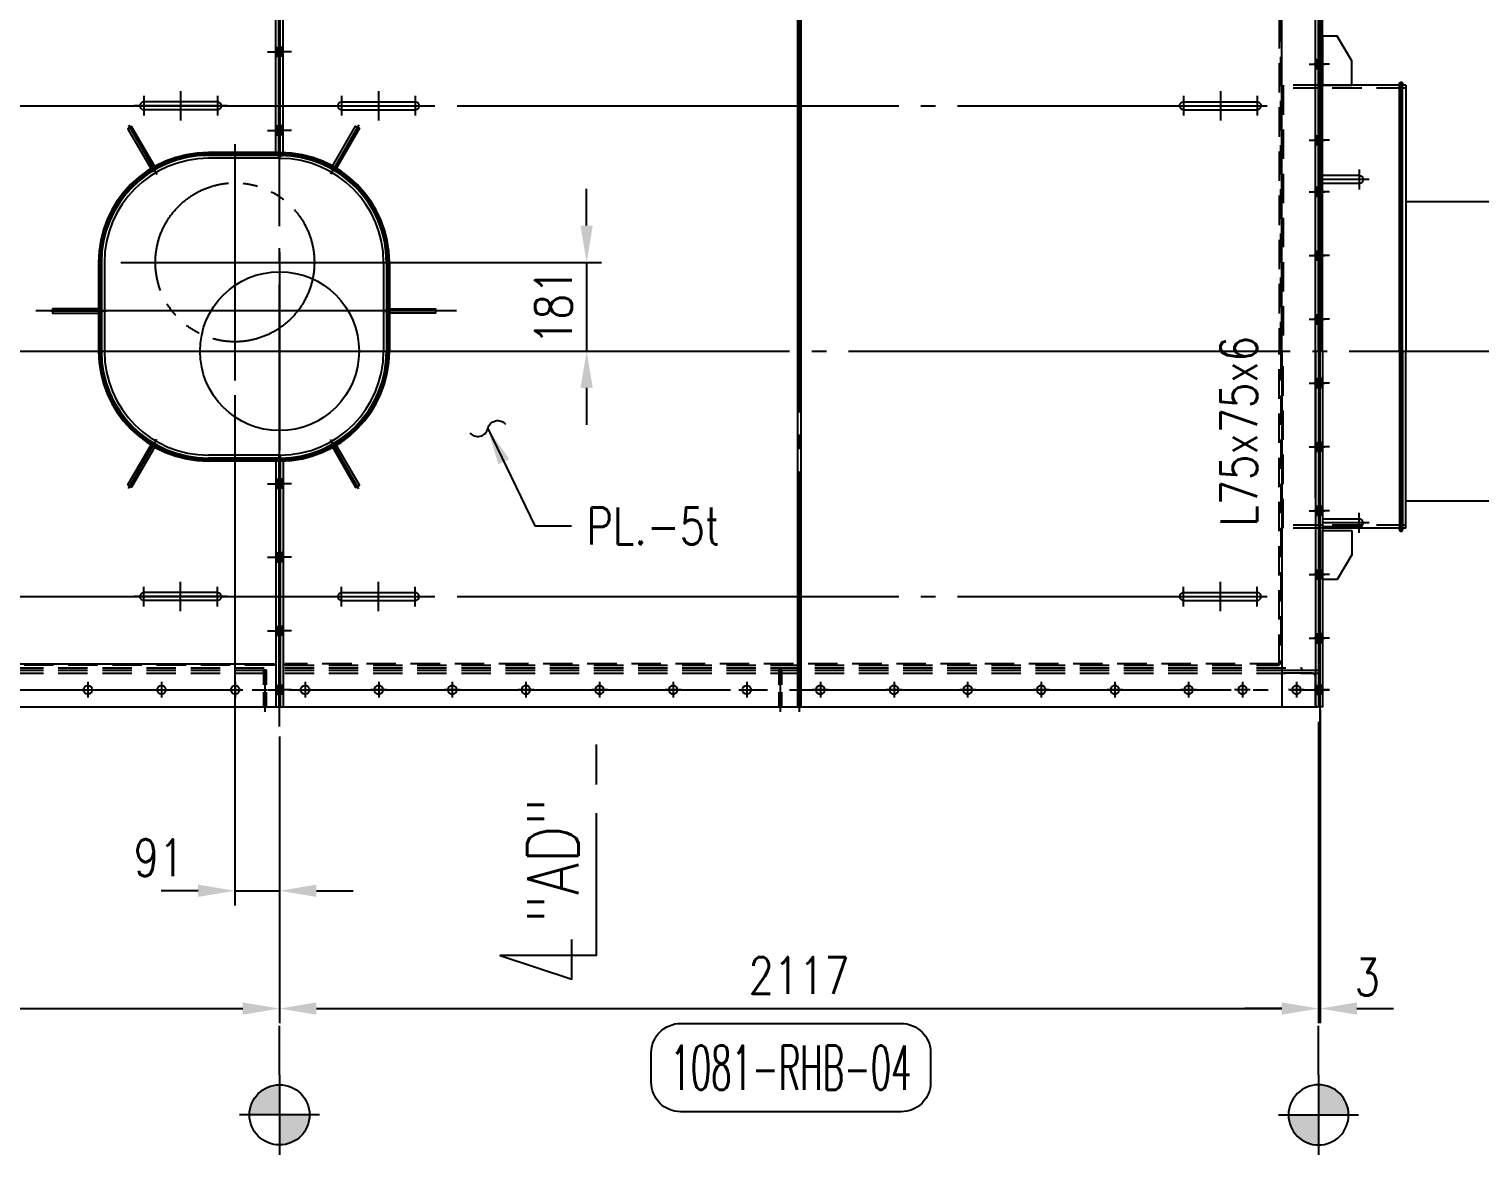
# Model space of a CAD drawing. Header units: millimetres. Extents: x 0 to 232280, y -26939 to 23794.
# Drawn here: x 12311 to 15268, y 12618 to 14913 of the extents above; entities that cross this region are included whole.
import ezdxf
from ezdxf.enums import TextEntityAlignment as Align

# ---------------------------------------------------------------- set-up
doc = ezdxf.new("R2010")
doc.units = ezdxf.units.MM
doc.header["$LTSCALE"] = 30
for name, pattern in [('JNK-CENTER', [34, 30, -1.5, 1, -1.5]), ('JNK-HIDDEN', [3, 2, -1]), ('JNK-PHANTOM', [15, 10, -1, 1, -1, 1, -1]), ('PHA', [30, 20, -2, 2, -2, 2, -2])]:
    doc.linetypes.add(name, pattern=pattern)
for name, color, linetype in [('CEN-R', 1, 'JNK-CENTER'), ('CON-C', 4, 'Continuous'), ('CON-G', 3, 'Continuous'), ('CON-W', 7, 'Continuous'), ('CON-Y', 2, 'Continuous'), ('conL-g', 3, 'Continuous'), ('Dim-W', 7, 'Continuous'), ('HID-Y', 2, 'JNK-HIDDEN'), ('MIS-B', 5, 'Continuous'), ('PAN-W', 6, 'PHA'), ('PHA-M', 6, 'JNK-PHANTOM'), ('RET PL', 2, 'Continuous'), ('STL-OBJT', 7, 'Continuous'), ('TXT-Y', 2, 'Continuous')]:
    doc.layers.add(name, color=color, linetype=linetype)
doc.styles.add('SIMPLEX', font='simplex.shx', dxfattribs={"width": 0.8})
doc.dimstyles.new('DIM30', dxfattribs={"dimscale": 30, "dimtxt": 2.5, "dimasz": 2.5, "dimexe": 1, "dimexo": 1, "dimgap": 1, "dimtad": 1, "dimdec": 0, "dimdsep": 46, "dimtxsty": 'SIMPLEX', "dimcen": 0, "dimclrd": 7, "dimclre": 7, "dimclrt": 2, "dimadec": 1, "dimazin": 2, "dimtfac": 1, "dimtdec": 0, "dimtix": 1, "dimtmove": 2, "dimatfit": 0, "dimfxl": 1, "dimtolj": 1, "dimtzin": 0, "dimarcsym": 0})

# ---------------------------------------------------------------- blocks, each defined once
blk = doc.blocks.new('*D65')
at = {"layer": 'DEFPOINTS', "color": 0, "transparency": 16777216}
for p in [(14938.6, 13531.3), (12821.6, 13491.3), (14938.6, 12916.8)]:
    blk.add_point(p, dxfattribs=at)
at = {"layer": 'Dim-W', "color": 7, "lineweight": -2, "transparency": 16777216}
for p, q in [((14938.6, 13501.3), (14938.6, 12886.8)), ((12821.6, 13461.3), (12821.6, 12886.8)), ((12896.6, 12916.8), (14863.6, 12916.8))]:
    blk.add_line(p, q, dxfattribs=at)
at = {"layer": 'Dim-W', "color": 7, "transparency": 16777216}
for points in [[(12896.6, 12929.3), (12896.6, 12904.3), (12821.6, 12916.8)], [(14863.6, 12929.3), (14863.6, 12904.3), (14938.6, 12916.8)]]:
    blk.add_solid(points, dxfattribs=at)
at = {"layer": 'Dim-W', "color": 2, "transparency": 16777216, "insert": (13880.1, 12984.3), "char_height": 75, "attachment_point": 5, "style": 'SIMPLEX'}
blk.add_mtext('\\A1;2117', dxfattribs=at)
blk = doc.blocks.new('*D66')
at = {"layer": 'DEFPOINTS', "color": 0, "transparency": 16777216}
for p in [(14941.6, 13555.6), (14938.6, 13531.3), (14938.6, 12916.8)]:
    blk.add_point(p, dxfattribs=at)
at = {"layer": 'Dim-W', "color": 7, "lineweight": -2, "transparency": 16777216}
for p, q in [((14941.6, 13525.6), (14941.6, 12886.8)), ((14938.6, 13501.3), (14938.6, 12886.8)), ((14863.6, 12916.8), (14788.6, 12916.8)), ((14941.6, 12916.8), (14938.6, 12916.8)), ((15016.6, 12916.8), (15091.6, 12916.8))]:
    blk.add_line(p, q, dxfattribs=at)
at = {"layer": 'Dim-W', "color": 7, "transparency": 16777216}
for points in [[(14863.6, 12929.3), (14863.6, 12904.3), (14938.6, 12916.8)], [(15016.6, 12929.3), (15016.6, 12904.3), (14941.6, 12916.8)]]:
    blk.add_solid(points, dxfattribs=at)
at = {"layer": 'Dim-W', "color": 2, "transparency": 16777216, "insert": (15037.7, 12980.9), "char_height": 75, "attachment_point": 5, "style": 'SIMPLEX'}
blk.add_mtext('\\A1;3', dxfattribs=at)
blk = doc.blocks.new('FS-MARK')
h = blk.add_hatch(color=256)
edge = h.paths.add_edge_path()
edge.add_arc((0, 0), 1.75, 90, 180)
edge.add_line((-1.75, 0), (0, 0))
edge.add_line((0, 0), (0, 1.75))
h = blk.add_hatch(color=256)
edge = h.paths.add_edge_path()
edge.add_line((0, 0), (0, -1.75))
edge.add_arc((0, 0), 1.75, 270, 360)
edge.add_line((1.75, 0), (0, 0))
for p, q in [((0, 2.333), (0, -2.333)), ((2.333, 0), (-2.333, 0))]:
    blk.add_line(p, q)
blk.add_circle((0, 0), 1.75)
at = {"layer": 'CON-Y', "style": 'SIMPLEX', "width": 0.8}
blk.add_attdef('F.S.', (3.195, 0.998), '', height=2.5, dxfattribs=at)
blk = doc.blocks.new('*D88')
at = {"layer": 'DEFPOINTS', "color": 0, "transparency": 16777216}
for p in [(12730.6, 14196.4), (12821.6, 13501.3), (12821.6, 13156.8)]:
    blk.add_point(p, dxfattribs=at)
at = {"layer": 'Dim-W', "color": 7, "lineweight": -2, "transparency": 16777216}
for p, q in [((12730.6, 14166.4), (12730.6, 13126.8)), ((12821.6, 13471.3), (12821.6, 13126.8)), ((12655.6, 13156.8), (12580.6, 13156.8)), ((12730.6, 13156.8), (12821.6, 13156.8)), ((12896.6, 13156.8), (12971.6, 13156.8))]:
    blk.add_line(p, q, dxfattribs=at)
at = {"layer": 'Dim-W', "color": 7, "transparency": 16777216}
for points in [[(12655.6, 13169.3), (12655.6, 13144.3), (12730.6, 13156.8)], [(12896.6, 13169.3), (12896.6, 13144.3), (12821.6, 13156.8)]]:
    blk.add_solid(points, dxfattribs=at)
at = {"layer": 'Dim-W', "color": 2, "transparency": 16777216, "insert": (12575.7, 13224.3), "char_height": 75, "attachment_point": 5, "style": 'SIMPLEX'}
blk.add_mtext('\\A1;91', dxfattribs=at)
blk = doc.blocks.new('DUCT-TAG')
at = {"layer": 'CON-G'}
blk.add_lwpolyline([(-9.49, -1), (-9.49, 1, -0.414214), (-7.49, 3), (7.49, 3, -0.414214), (9.49, 1), (9.49, -1, -0.414214), (7.49, -3), (-7.49, -3, -0.414214)], format="xyb", close=True, dxfattribs=at)
at = {"layer": 'CON-G', "style": 'SIMPLEX', "width": 1.246304}
blk.add_attdef('NAME', text='', height=3, dxfattribs=at).set_placement((-8.19, -1.5), (8.19, -1.5), align=Align.FIT)
at = {"layer": 'CON-Y', "style": 'SIMPLEX'}
blk.add_attdef('ELEVATION', text='', height=2, dxfattribs=at).set_placement((0, -6.02), align=Align.CENTER)
blk = doc.blocks.new('SECMARK2')
at = {"layer": 'CON-C'}
blk.add_line((0, 0), (-2.717, 0), dxfattribs=at)
blk.add_lwpolyline([(-4.667, 0), (-14.317, 0), (-14.317, 6.51), (-15.933, 1.643), (-13.233, 1.643)], dxfattribs=at)
at = {"layer": 'CON-C', "style": 'SIMPLEX', "width": 0.8}
blk.add_attdef('TAG', (-12.98, 1.18), '', height=3.5, dxfattribs=at)
blk = doc.blocks.new('*D93')
at = {"layer": 'DEFPOINTS', "color": 0, "transparency": 16777216}
for p in [(10840.6, 13531.3), (12821.6, 13491.3), (12821.6, 12916.8)]:
    blk.add_point(p, dxfattribs=at)
at = {"layer": 'Dim-W', "color": 7, "lineweight": -2, "transparency": 16777216}
for p, q in [((10840.6, 13501.3), (10840.6, 12886.8)), ((12821.6, 13461.3), (12821.6, 12886.8)), ((10915.6, 12916.8), (12746.6, 12916.8))]:
    blk.add_line(p, q, dxfattribs=at)
at = {"layer": 'Dim-W', "color": 7, "transparency": 16777216}
for points in [[(10915.6, 12929.3), (10915.6, 12904.3), (10840.6, 12916.8)], [(12746.6, 12929.3), (12746.6, 12904.3), (12821.6, 12916.8)]]:
    blk.add_solid(points, dxfattribs=at)
at = {"layer": 'Dim-W', "color": 2, "transparency": 16777216, "insert": (11831.1, 12984.3), "char_height": 75, "attachment_point": 5, "style": 'SIMPLEX'}
blk.add_mtext('\\A1;1981', dxfattribs=at)
blk = doc.blocks.new('A$C751203EC')
at = {"layer": 'CEN-R'}
for p, q in [((-20.4, 0), (75, 0)), ((0, 20.4), (0, -20.4))]:
    blk.add_line(p, q, dxfattribs=at)
at = {"layer": 'CON-G'}
for p, q in [((0, 8), (75, 8)), ((0, -8), (75, -8))]:
    blk.add_line(p, q, dxfattribs=at)
blk.add_arc((0, 0), 8, 90, 270, dxfattribs=at)
blk = doc.blocks.new('A$C6C3D49BA')
at = {"layer": 'CEN-R'}
blk.add_line((0, 14), (0, -17.5), dxfattribs=at)
at = {"layer": 'HID-Y'}
for p, q in [((-9, 0), (-9, -5)), ((9, 0), (9, -5))]:
    blk.add_line(p, q, dxfattribs=at)
blk = doc.blocks.new('A$C27160668')
at = {"layer": 'CEN-R'}
blk.add_line((0, -13), (0, 18.5), dxfattribs=at)
at = {"layer": 'HID-Y'}
for p, q in [((-9, 0), (-9, 6)), ((9, 0), (9, 6))]:
    blk.add_line(p, q, dxfattribs=at)
blk = doc.blocks.new('A$C51930839')
at = {"layer": 'CON-W'}
h = blk.add_hatch(color=256, dxfattribs=at)
h.paths.add_polyline_path([(19, 0), (14, 0), (14, 9), (19, 9)])
h.paths.add_polyline_path([(19, -9), (14, -9), (14, 0), (19, 0)])
h = blk.add_hatch(color=256, dxfattribs=at)
h.paths.add_polyline_path([(28, -9), (22, -9), (22, 0), (28, 0)])
h.paths.add_polyline_path([(28, 0), (22, 0), (22, 9), (28, 9)])
at = {"layer": 'STL-OBJT', "xscale": -1, "rotation": 90}
for name, p in [('A$C6C3D49BA', (14, 0)), ('A$C27160668', (28, 0))]:
    blk.add_blockref(name, p, dxfattribs=at)
blk = doc.blocks.new('A$C041A5C56')
at = {"layer": 'CEN-R'}
for p, q in [((0, 201.9), (0, -201.9)), ((-201.9, 0), (201.9, 0))]:
    blk.add_line(p, q, dxfattribs=at)
at = {"layer": 'CON-Y'}
blk.add_circle((0, 0), 161.9, dxfattribs=at)
blk = doc.blocks.new('A$C114C44F1')
at = {"layer": 'CEN-R'}
for p, q in [((0, 95), (0, -95)), ((-20, 75), (20, 75)), ((-30, 0), (30, 0)), ((-20, -75), (20, -75))]:
    blk.add_line(p, q, dxfattribs=at)
at = {"layer": 'CON-G'}
for p, q in [((-8, 75), (-8, -75)), ((8, 75), (8, -75))]:
    blk.add_line(p, q, dxfattribs=at)
for centre, start, end in [((0, 75), 0, 180), ((0, -75), 180, 0)]:
    blk.add_arc(centre, 8, start, end, dxfattribs=at)
blk = doc.blocks.new('A$C25D030D1')
at = {"layer": 'CEN-R'}
for p, q in [((0, 240.9), (0, -240.9)), ((-232.6, 0), (232.6, 0))]:
    blk.add_line(p, q, dxfattribs=at)
at = {"layer": 'PHA-M'}
blk.add_circle((0, 0), 161.9, dxfattribs=at)
blk = doc.blocks.new('A$C0E622BE6')
at = {"layer": 'CEN-R'}
blk.add_line((0, 14), (0, -17.5), dxfattribs=at)
at = {"layer": 'HID-Y'}
for p, q in [((-9, -3), (-9, -9)), ((9, -3), (9, -9))]:
    blk.add_line(p, q, dxfattribs=at)
blk = doc.blocks.new('*D105')
at = {"layer": 'DEFPOINTS', "color": 0, "transparency": 16777216}
for p in [(12878.5, 14437.3), (13442.1, 14256.3), (13447.3, 14256.3)]:
    blk.add_point(p, dxfattribs=at)
at = {"layer": 'Dim-W', "color": 7, "lineweight": -2, "transparency": 16777216}
for p, q in [((13447.3, 14512.3), (13447.3, 14587.3)), ((12908.5, 14437.3), (13477.3, 14437.3)), ((13447.3, 14437.3), (13447.3, 14256.3)), ((13472.1, 14256.3), (13477.3, 14256.3)), ((13447.3, 14181.3), (13447.3, 14106.3))]:
    blk.add_line(p, q, dxfattribs=at)
at = {"layer": 'Dim-W', "color": 7, "transparency": 16777216}
for points in [[(13434.8, 14512.3), (13459.8, 14512.3), (13447.3, 14437.3)], [(13434.8, 14181.3), (13459.8, 14181.3), (13447.3, 14256.3)]]:
    blk.add_solid(points, dxfattribs=at)
at = {"layer": 'Dim-W', "color": 2, "transparency": 16777216, "insert": (13379.8, 14346.8), "char_height": 75, "attachment_point": 5, "rotation": 90, "style": 'SIMPLEX'}
blk.add_mtext('\\A1;181', dxfattribs=at)
blk = doc.blocks.new('A$C2FEE125F')
at = {"layer": 'CEN-R'}
for p, q in [((-16, 0), (16, 0)), ((0, 16), (0, -16))]:
    blk.add_line(p, q, dxfattribs=at)
at = {"layer": 'conL-g'}
blk.add_circle((0, 0), 9, dxfattribs=at)
blk = doc.blocks.new('A$C145174A3')
at = {"layer": 'PAN-W'}
for p, q in [((8555, 0), (8907.8, 0)), ((8555, -609.4), (8907.8, -609.4))]:
    blk.add_line(p, q, dxfattribs=at)

msp = doc.modelspace()

# ---------------------------------------------------------------- hatches: boundary and pattern name
at = {"layer": 'CON-W'}
h = msp.add_hatch(color=256, dxfattribs=at)
h.paths.add_polyline_path([(14938.59, 13566.33), (14932.59, 13566.33), (14932.59, 13557.33), (14938.59, 13557.33)])
h.paths.add_polyline_path([(14938.59, 13575.33), (14932.59, 13575.33), (14932.59, 13566.33), (14938.59, 13566.33)])
h = msp.add_hatch(color=256, dxfattribs=at)
h.paths.add_polyline_path([(14941.59, 13566.33), (14946.59, 13566.33), (14946.59, 13575.33), (14941.59, 13575.33)])
h.paths.add_polyline_path([(14941.59, 13557.33), (14946.59, 13557.33), (14946.59, 13566.33), (14941.59, 13566.33)])

# ---------------------------------------------------------------- linework, layer by layer
at = {"layer": 'CEN-R'}
for p, q in [((12821.59, 13491.33), (12821.59, 15061.33)), ((13880.59, 15031.33), (13880.59, 13521.33)), ((15111.59, 14801.03), (15101.59, 14801.03)), ((15106.59, 14806.03), (15106.59, 14796.03)), ((15106.59, 14796.03), (15106.59, 13897.63)), ((7063.21, 14756.33), (14647.7, 14756.33)), ((12513.5, 14716.9), (12571.5, 14616.45)), ((12983.42, 14717.63), (12925.42, 14617.18)), ((12455.64, 14437.33), (12455.64, 14256.33)), ((13042.54, 14437.33), (13042.54, 14256.33)), ((13182.37, 14338.33), (12325.15, 14338.33)), ((12355.43, 14338.33), (12467.42, 14338.33)), ((12356.93, 14338.33), (12468.92, 14338.33)), ((13141.25, 14338.33), (13029.25, 14338.33)), ((5820.97, 14256.33), (15940.12, 14256.33)), ((12513.5, 13976.76), (12571.5, 14077.22)), ((12983.42, 13976.03), (12925.42, 14076.49)), ((12820.09, 14035.38), (12676.59, 14035.38)), ((15106.59, 13887.63), (15106.59, 13897.63)), ((15111.59, 13892.63), (15101.59, 13892.63)), ((7063.21, 13756.33), (14647.7, 13756.33)), ((12792.14, 13521.33), (12792.14, 13606.33)), ((13842.14, 13521.33), (13842.14, 13606.33)), ((6720.61, 13566.33), (14960.56, 13566.33))]:
    msp.add_line(p, q, dxfattribs=at)
msp.add_lwpolyline([(12823.09, 14658.28), (12676.59, 14658.28)], dxfattribs=at)
for centre, start, end in [((12676.59, 14437.33), 90, 180), ((12821.59, 14437.33), 0, 89.60567), ((12676.59, 14256.33), 180, 270), ((12821.59, 14256.33), 270.39433, 0)]:
    msp.add_arc(centre, 220.95, start, end, dxfattribs=at)
at = {"layer": 'CON-G'}
for p, q in [((12814.09, 14655.28), (12814.09, 15021.33)), ((12820.09, 14649.28), (12820.09, 15021.33)), ((12823.09, 14649.28), (12823.09, 15021.33)), ((12829.09, 14655.28), (12829.09, 15021.33)), ((14863.59, 14256.33), (14863.59, 15021.33)), ((14932.59, 14256.33), (14932.59, 15021.33)), ((14938.59, 14256.33), (14938.59, 15021.33)), ((15103.59, 14798.03), (14946.59, 14798.03)), ((15103.59, 14256.33), (15103.59, 14801.03)), ((15109.59, 14256.33), (15109.59, 14801.03)), ((15116.59, 14798.03), (15109.59, 14798.03)), ((15116.59, 14798.03), (15116.59, 14256.33)), ((12823.09, 14655.28), (12829.09, 14655.28)), ((12452.64, 14437.33), (12452.64, 14256.33)), ((12458.64, 14437.33), (12458.64, 14256.33)), ((12464.64, 14437.33), (12464.64, 14256.33)), ((13033.54, 14437.33), (13033.54, 14256.33)), ((13039.54, 14437.33), (13039.54, 14256.33)), ((13045.54, 14437.33), (13045.54, 14256.33)), ((14863.59, 14256.33), (14863.59, 13531.33)), ((14932.59, 14256.33), (14932.59, 13531.33)), ((14938.59, 14256.33), (14938.59, 13531.33)), ((15103.59, 14256.33), (15103.59, 13892.63)), ((15109.59, 14256.33), (15109.59, 13892.63)), ((15116.59, 13895.63), (15116.59, 14256.33)), ((12820.09, 14044.38), (12676.59, 14044.38)), ((12820.09, 14044.39), (12820.09, 13531.33)), ((12823.09, 14044.39), (12823.09, 13531.33)), ((12820.09, 14038.38), (12676.59, 14038.38)), ((12820.09, 14032.38), (12676.59, 14032.38)), ((12814.09, 14038.39), (12814.09, 13531.33)), ((12829.09, 14038.39), (12829.09, 13531.33)), ((15103.59, 13895.63), (14946.59, 13895.63)), ((15116.59, 13895.63), (15109.59, 13895.63)), ((10840.59, 13531.33), (12820.09, 13531.33)), ((12823.09, 13531.33), (12820.09, 13531.33)), ((12820.09, 13531.33), (12823.09, 13531.33)), ((12823.09, 13531.33), (14938.59, 13531.33))]:
    msp.add_line(p, q, dxfattribs=at)
for points in [[(13883.59, 13531.33), (13877.59, 13531.33), (13877.59, 15021.33), (13883.59, 15021.33)], [(12570.26, 14627.6), (12520.26, 14714.21), (12512.46, 14709.71), (12562.46, 14623.1)], [(12926.67, 14628.33), (12976.67, 14714.93), (12984.46, 14710.43), (12934.46, 14623.83)], [(12458.64, 14342.83), (12358.64, 14342.83), (12358.64, 14333.83), (12458.64, 14333.83)], [(13039.54, 14342.83), (13139.54, 14342.83), (13139.54, 14333.83), (13039.54, 14333.83)], [(12570.26, 14066.06), (12520.26, 13979.46), (12512.46, 13983.96), (12562.46, 14070.56)], [(12926.67, 14065.33), (12976.67, 13978.73), (12984.46, 13983.23), (12934.46, 14069.83)]]:
    msp.add_lwpolyline(points, close=True, dxfattribs=at)
for points in [[(14946.59, 14256.33), (14946.59, 15021.33), (14941.59, 15021.33), (14941.59, 14256.33)], [(15006.59, 14798.03), (15006.59, 14848.03), (14976.59, 14898.03), (14946.59, 14898.03), (14946.59, 14798.03), (15006.59, 14798.03)], [(12820.09, 14661.28), (12676.59, 14661.28)], [(12820.09, 14655.28), (12676.59, 14655.28)], [(12820.09, 14649.28), (12676.59, 14649.28)], [(12820.09, 14649.28), (12730.34, 14649.28)], [(12820.09, 14655.28), (12730.59, 14655.28)], [(14946.59, 14256.33), (14946.59, 13531.33), (14941.59, 13531.33), (14941.59, 14256.33)], [(15006.59, 13891.13), (15006.59, 13841.13), (14976.59, 13791.13), (14946.59, 13791.13), (14946.59, 13891.13), (15006.59, 13891.13)]]:
    msp.add_lwpolyline(points, dxfattribs=at)
for centre, radius, start, end in [((15106.59, 14801.03), 3, 0, 180), ((12676.59, 14437.33), 223.95, 90, 180), ((12676.59, 14437.33), 217.95, 90, 180), ((12676.59, 14437.33), 211.95, 90, 180), ((12821.59, 14437.33), 211.95, 0, 89.60203), ((12821.59, 14437.33), 217.95, 0, 89.60567), ((12821.59, 14437.33), 223.95, 0, 89.60567), ((12676.59, 14256.33), 223.95, 180, 270), ((12676.59, 14256.33), 217.95, 180, 270), ((12676.59, 14256.33), 211.95, 180, 270), ((12821.59, 14256.33), 211.95, 270.40549, 0), ((12821.59, 14256.33), 217.95, 270.39433, 0), ((12821.59, 14256.33), 223.95, 270.39433, 0), ((15106.59, 13892.63), 3, 180, 0)]:
    msp.add_arc(centre, radius, start, end, dxfattribs=at)
at = {"layer": 'CON-W'}
msp.add_line((13341.68, 13900.1), (13416.68, 13900.1), dxfattribs=at)
msp.add_lwpolyline([(13209.38, 14089.86, 0.6096663), (13245.82, 14098.71, -0.6096663), (13282.26, 14107.57)], format="xyb", dxfattribs=at)
at = {"layer": 'Dim-W'}
for p, q in [((12821.59, 12781.76), (12821.59, 12881.76)), ((14938.59, 12781.76), (14938.59, 12881.76))]:
    msp.add_line(p, q, dxfattribs=at)
for points in [[(12814.09, 14875.33), (12814.09, 14857.33), (12829.09, 14875.33), (12829.09, 14857.33)], [(12814.09, 14715.33), (12814.09, 14697.33), (12829.09, 14715.33), (12829.09, 14697.33)], [(12814.09, 13977.33), (12814.09, 13995.33), (12829.09, 13977.33), (12829.09, 13995.33)], [(12814.09, 13827.33), (12814.09, 13845.33), (12829.09, 13827.33), (12829.09, 13845.33)], [(12814.09, 13677.33), (12814.09, 13695.33), (12829.09, 13677.33), (12829.09, 13695.33)], [(12814.09, 13557.33), (12814.09, 13575.33), (12829.09, 13557.33), (12829.09, 13575.33)], [(12814.09, 13557.33), (12814.09, 13575.33), (12829.09, 13557.33), (12829.09, 13575.33)]]:
    msp.add_solid(points, dxfattribs=at)
at = {"layer": 'HID-Y'}
for p, q in [((14946.59, 14798.03), (14866.59, 14798.03)), ((14866.59, 14798.03), (14866.59, 14256.33)), ((14946.59, 14798.03), (14866.59, 14798.03)), ((14946.59, 14792.03), (14866.59, 14792.03)), ((14946.59, 14792.03), (14866.59, 14792.03)), ((15116.59, 14792.03), (14946.59, 14792.03)), ((15109.59, 14798.03), (15103.59, 14798.03)), ((14866.59, 13895.63), (14866.59, 14256.33)), ((14946.59, 13901.63), (14866.59, 13901.63)), ((14946.59, 13901.63), (14866.59, 13901.63)), ((14946.59, 13895.63), (14866.59, 13895.63)), ((14946.59, 13895.63), (14866.59, 13895.63)), ((15116.59, 13901.63), (14946.59, 13901.63)), ((15109.59, 13895.63), (15103.59, 13895.63)), ((10840.59, 13611.33), (12811.09, 13611.33)), ((10840.59, 13606.33), (12811.09, 13606.33)), ((10840.59, 13600.33), (12811.09, 13600.33)), ((12832.09, 13611.33), (14903.59, 13611.33)), ((12832.09, 13606.33), (14938.59, 13606.33)), ((12832.09, 13600.33), (14938.59, 13600.33)), ((14903.59, 13611.33), (14903.59, 13606.33))]:
    msp.add_line(p, q, dxfattribs=at)
at = {"layer": 'HID-Y', "ltscale": 0.5}
for points in [[(12789.14, 13531.33), (12795.14, 13531.33), (12795.14, 13606.33), (12789.14, 13606.33)], [(13839.14, 13531.33), (13845.14, 13531.33), (13845.14, 13606.33), (13839.14, 13606.33)]]:
    msp.add_lwpolyline(points, close=True, dxfattribs=at)
at = {"layer": 'HID-Y'}
msp.add_lwpolyline([(14938.59, 13606.33), (14938.59, 13531.33), (14936.59, 13531.33, -0.4142136), (14932.59, 13535.33), (14932.59, 13591.83, 0.4142136), (14924.09, 13600.33), (14867.59, 13600.33, -0.4142136), (14863.59, 13604.33), (14863.59, 13606.33)], format="xyb", close=True, dxfattribs=at)
for centre, start, end in [((15106.59, 14801.03), 180, 0), ((15106.59, 13892.63), 0, 180)]:
    msp.add_arc(centre, 3, start, end, dxfattribs=at)
at = {"layer": 'PHA-M'}
for p, q in [((14932.59, 13957.13), (14932.59, 14805.03)), ((14941.59, 13284.33), (14941.59, 14256.33))]:
    msp.add_line(p, q, dxfattribs=at)
at = {"layer": 'RET PL', "color": 6, "linetype": 'JNK-HIDDEN'}
for points in [[(14861.59, 14256.33), (14861.59, 14933.33), (14858.59, 14933.33), (14858.59, 14256.33)], [(14861.59, 14256.33), (14861.59, 13619.33), (14858.59, 13619.33), (14858.59, 14256.33)]]:
    msp.add_lwpolyline(points, dxfattribs=at)
for points in [[(12811.09, 13616.33), (10848.09, 13616.33), (10848.09, 13619.33), (12811.09, 13619.33)], [(12811.09, 13616.33), (11891.69, 13616.33), (11891.69, 13619.33), (12811.09, 13619.33)], [(12832.09, 13616.33), (14858.59, 13616.33), (14858.59, 13619.33), (12832.09, 13619.33)], [(12832.09, 13616.33), (14858.59, 13616.33), (14858.59, 13619.33), (12832.09, 13619.33)]]:
    msp.add_lwpolyline(points, close=True, dxfattribs=at)

# ---------------------------------------------------------------- block references
at = {"layer": 'CON-G'}
for name, p, rotation in [('A$C114C44F1', (12620.09, 14756.33), 270), ('A$C751203EC', (15021.59, 13906.33), 180), ('A$C114C44F1', (13023.09, 13756.33), 90), ('A$C114C44F1', (14738.59, 13756.33), 90.00000000000001)]:
    msp.add_blockref(name, p, dxfattribs=dict(at, rotation=rotation))
at = {"layer": 'CON-G', "xscale": -1}
for p, rotation in [((13023.09, 14756.33), 90), ((14738.59, 14756.33), 90), ((12620.09, 13756.33), 270)]:
    msp.add_blockref('A$C114C44F1', p, dxfattribs=dict(at, rotation=rotation))
for name, p in [('A$C751203EC', (15021.59, 14606.33)), ('A$C2FEE125F', (13023.59, 13566.33)), ('A$C2FEE125F', (13173.59, 13566.33)), ('A$C2FEE125F', (13323.59, 13566.33)), ('A$C2FEE125F', (13473.59, 13566.33)), ('A$C2FEE125F', (13623.59, 13566.33)), ('A$C2FEE125F', (13923.59, 13566.33)), ('A$C2FEE125F', (14073.59, 13566.33)), ('A$C2FEE125F', (14223.59, 13566.33)), ('A$C2FEE125F', (14373.59, 13566.33)), ('A$C2FEE125F', (14523.59, 13566.33)), ('A$C2FEE125F', (14673.59, 13566.33)), ('A$C2FEE125F', (14783.59, 13566.33)), ('A$C2FEE125F', (14893.59, 13566.33))]:
    msp.add_blockref(name, p, dxfattribs=at)
at = {"layer": 'CON-G'}
for p in [(12431.09, 13566.33), (12581.09, 13566.33), (12731.09, 13566.33), (12873.59, 13566.33), (13773.59, 13566.33)]:
    msp.add_blockref('A$C2FEE125F', p, dxfattribs=at)
at = {"layer": 'CON-W'}
ref = msp.add_blockref('SECMARK2', (13466.38, 13454.73), dxfattribs=dict(at, xscale=30, yscale=30, zscale=30, rotation=90))
ref.add_attrib('TAG', '"AD"', (13430.98, 13090.95), dxfattribs={"layer": 'CON-C', "height": 105, "rotation": 90, "style": 'SIMPLEX', "width": 0.8})
ref = msp.add_blockref('DUCT-TAG', (13863.55, 12796.5), dxfattribs=dict(at, xscale=30, yscale=30, zscale=30))
ref.add_attrib('NAME', '1081-RHB-04', dxfattribs={"layer": 'CON-G', "height": 90, "style": 'SIMPLEX', "width": 0.51417}).set_placement((13617.85, 12751.5), (14109.25, 12751.5), align=Align.FIT)
at = {"layer": 'Dim-W', "xscale": -1}
for p in [(14960.56, 14841.33), (14960.56, 14686.33), (14960.56, 14581.33), (14960.56, 14451.33), (14960.56, 14321.33)]:
    msp.add_blockref('A$C51930839', p, dxfattribs=at)
at = {"layer": 'Dim-W'}
msp.add_blockref('A$C145174A3', (6561.59, 14561.03), dxfattribs=at)
at = {"layer": 'Dim-W', "rotation": 180}
for p in [(14960.56, 14191.33), (14960.56, 14061.33), (14960.56, 13931.33), (14960.56, 13801.33), (14960.56, 13671.33)]:
    msp.add_blockref('A$C51930839', p, dxfattribs=at)
at = {"layer": 'Dim-W', "yscale": 35, "zscale": 35}
for p, xscale in [((12821.59, 12700.1), 35), ((14938.59, 12700.1), -35)]:
    msp.add_blockref('FS-MARK', p, dxfattribs=dict(at, xscale=xscale))
at = {"layer": 'MIS-B'}
for name, p in [('A$C25D030D1', (12730.59, 14437.33)), ('A$C041A5C56', (12821.59, 14256.33))]:
    msp.add_blockref(name, p, dxfattribs=at)
at = {"layer": 'STL-OBJT', "xscale": -1}
for p, rotation in [((12811.09, 14866.33), 90), ((12811.09, 14866.33), 90), ((12811.09, 14706.33), 90), ((12811.09, 14706.33), 90), ((12832.09, 13986.33), 270), ((12832.09, 13986.33), 270), ((12832.09, 13836.33), 270), ((12832.09, 13836.33), 270), ((12832.09, 13686.33), 270), ((12832.09, 13686.33), 270), ((12811.09, 13566.33), 90), ((12832.09, 13566.33), 270), ((12832.09, 13566.33), 270), ((12832.09, 13566.33), 270), ((12832.09, 13566.33), 270)]:
    msp.add_blockref('A$C0E622BE6', p, dxfattribs=dict(at, rotation=rotation))
at = {"layer": 'STL-OBJT'}
for name, p, rotation in [('A$C0E622BE6', (12832.09, 14866.33), 270), ('A$C0E622BE6', (12832.09, 14866.33), 270), ('A$C0E622BE6', (12832.09, 14706.33), 270), ('A$C0E622BE6', (12832.09, 14706.33), 270), ('A$C0E622BE6', (12811.09, 13986.33), 90), ('A$C0E622BE6', (12811.09, 13986.33), 90), ('A$C0E622BE6', (12811.09, 13836.33), 90), ('A$C0E622BE6', (12811.09, 13836.33), 90), ('A$C0E622BE6', (12811.09, 13686.33), 90), ('A$C0E622BE6', (12811.09, 13686.33), 90), ('A$C0E622BE6', (12811.09, 13566.33), 90), ('A$C0E622BE6', (12811.09, 13566.33), 90), ('A$C0E622BE6', (12811.09, 13566.33), 90), ('A$C0E622BE6', (12811.09, 13566.33), 90), ('A$C0E622BE6', (12811.09, 13566.33), 90), ('A$C0E622BE6', (12811.09, 13566.33), 90), ('A$C27160668', (14932.59, 13566.33), 270), ('A$C6C3D49BA', (14946.59, 13566.33), 270)]:
    msp.add_blockref(name, p, dxfattribs=dict(at, rotation=rotation))

# ---------------------------------------------------------------- texts
at = {"layer": 'TXT-Y', "color": 2, "style": 'SIMPLEX', "width": 0.8}
msp.add_text('L75x75x6', height=75, rotation=90, dxfattribs=at).set_placement((14813.64, 13898.65))
at = {"layer": 'TXT-Y', "style": 'SIMPLEX', "width": 0.8}
msp.add_text('PL.-5t', height=75, dxfattribs=at).set_placement((13446.68, 13862.6))

# ---------------------------------------------------------------- dimensions: what is measured, and where the dimension line sits
at = {"layer": 'Dim-W'}
dim = msp.add_linear_dim(base=(13447.26, 14256.33), p1=(12878.54, 14437.33), p2=(13442.06, 14256.33), angle=90, dimstyle='DIM30', dxfattribs=at)
dim.commit()
dim.dimension.update_dxf_attribs({"geometry": '*D105', "text_midpoint": (13379.76, 14346.83)})
dim = msp.add_linear_dim(base=(12821.59, 13156.76), p1=(12730.59, 14196.42), p2=(12821.59, 13501.33), dimstyle='DIM30', dxfattribs=at)
dim.commit()
dim.dimension.update_dxf_attribs({"geometry": '*D88', "text_midpoint": (12575.71, 13224.26), "dimtype": 160})
dim = msp.add_linear_dim(base=(14938.59, 12916.76), p1=(14941.59, 13555.63), p2=(14938.59, 13531.33), angle=180, dimstyle='DIM30', dxfattribs=at)
dim.commit()
dim.dimension.update_dxf_attribs({"geometry": '*D66', "text_midpoint": (15037.73, 12980.88), "dimtype": 160})
for base, p1, p2, picture, middle in [((12821.59, 12916.76), (10840.59, 13531.33), (12821.59, 13491.33), '*D93', (11831.09, 12984.26)), ((14938.59, 12916.76), (12821.59, 13491.33), (14938.59, 13531.33), '*D65', (13880.09, 12984.26))]:
    dim = msp.add_linear_dim(base=base, p1=p1, p2=p2, dimstyle='DIM30', override={"dimdec": 1}, dxfattribs=at)
    dim.commit()
    dim.dimension.update_dxf_attribs({"geometry": picture, "text_midpoint": middle})

# ---------------------------------------------------------------- leaders
at = {"layer": 'CON-W'}
msp.add_leader([(13245.82, 14098.71), (13341.68, 13900.1)], dimstyle='DIM30', dxfattribs=at)

doc.saveas('drawing.dxf')
